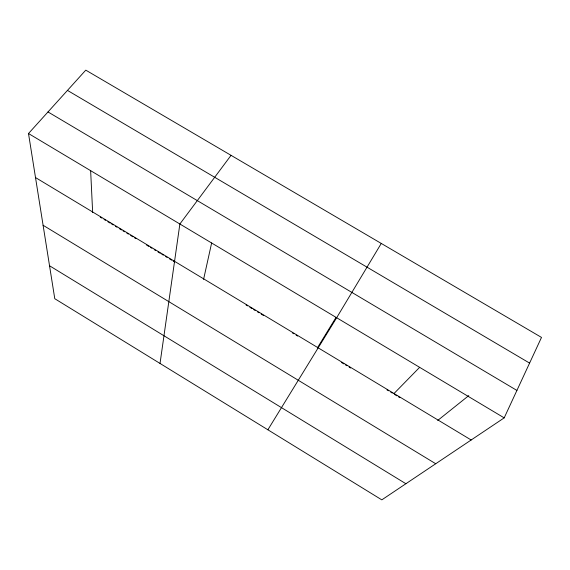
<?xml version="1.0" encoding="UTF-8"?>
<svg xmlns="http://www.w3.org/2000/svg" width="570" height="570" viewBox="0 0 570 570"><rect width="100%" height="100%" fill="white"/><g stroke="black" fill="none" stroke-linecap="round" stroke-linejoin="round"><path stroke-width="0.85" d="M160.028 363.446L179.871 224.01L231.042 155.339M203.576 279.393L211.648 242.941M504.186 417.874L541.5 337.419L85.778 70.139L28.5 133.523L54.777 298.709L381.815 499.861L504.186 417.874L28.5 133.523M381.266 243.447L336.663 317.732L267.879 429.78M317.355 347.942L336.065 317.362M394.02 393.521L419.641 367.337M437.717 420.453L468.789 395.594M67.467 90.402L529.587 363.097M48.001 111.941L516.912 390.436M35.504 177.555L471.169 439.997M100.256 217.149L101.781 218.068M104.053 219.436L105.578 220.355M107.858 221.723L110.131 223.098M111.656 224.017L113.174 224.929M115.453 226.304L116.971 227.216M119.251 228.591L121.531 229.966M123.049 230.879L124.566 231.798M126.846 233.166L128.364 234.085M130.644 235.46L132.924 236.828M134.442 237.747L135.966 238.659M146.597 245.064L148.877 246.44M150.395 247.359L151.919 248.271M154.192 249.646L155.717 250.558M157.99 251.933L160.27 253.308M161.795 254.22L163.312 255.139M165.592 256.507L167.11 257.426M169.39 258.794L171.67 260.169M173.187 261.089L174.705 262.001M246.055 304.986L247.572 305.898M249.845 307.273L252.118 308.641M253.636 309.553L255.153 310.472M257.433 311.84L258.951 312.752M261.224 314.127L263.497 315.495M292.325 332.866L293.842 333.778M296.115 335.146L297.633 336.065M341.572 362.534L343.838 363.902M345.356 364.814L346.866 365.719M349.139 367.087L350.65 367.999M386.98 389.887L388.491 390.799M390.764 392.167L392.281 393.079M394.554 394.447L396.82 395.822M398.337 396.734L399.855 397.646M43.092 225.264L435.722 463.745M49.533 265.762L405.897 483.731M90.623 170.366L92.661 212.574"/></g></svg>
